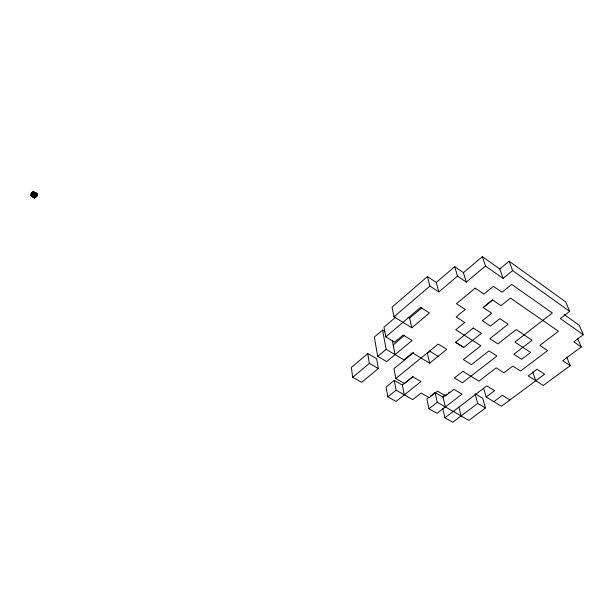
<?xml version="1.0" encoding="UTF-8"?>
<svg xmlns="http://www.w3.org/2000/svg" width="614" height="614" viewBox="0 0 614 614"><rect width="100%" height="100%" fill="white"/><g stroke="black" fill="none" stroke-linecap="round" stroke-linejoin="round"><path stroke-width="0.92" d="M37.477 194.799L37.347 195.736L37.538 194.116L33.371 191.775L32.749 192.082L33.164 192.028M35.865 196.342L36.548 196.718L35.865 196.342L36.333 195.597M36.026 194.715L36.31 195.16L36.633 193.97M34.99 196.626L35.382 196.142L35.812 197.017L36.203 196.534M36.717 194.661L36.855 194.162M37.032 193.479L36.771 193.97L37.032 193.479L33.371 191.775M35.812 197.017L36.671 195.789M37.408 195.052L37.132 194.607M37.063 194.861L37.538 194.116M34.461 198.069L34.937 197.317L34.461 198.069L34.184 197.624L35.267 197.071L35.059 196.38L34.714 197.125L35.382 196.142M34.691 195.751L34.338 195.551M34.568 196.68L34.837 196.188L34.568 196.68L35.267 197.071M32.365 195.521L33.34 196.787L33.064 197.286L33.402 196.104L33.824 196.987L34.891 195.505M34.399 194.868L34.668 195.313L35.136 194.569M34.108 197.869L34.591 197.125M34.246 194.431L35.282 195.014M34.914 196.879L35.059 196.38M35.213 195.267L35.482 194.768M33.064 193.41L34.43 193.748L34.376 194.438L34.775 193.94L35.267 194.577L36.011 194.27L36.08 193.08L34.837 192.305L33.885 193.801L33.263 193.164M35.067 197.324L35.405 196.572M35.412 195.014L35.827 194.96M36.157 193.771L36.08 193.08M36.786 194.415L36.218 194.024L36.556 193.272L36.418 193.771L34.691 192.804M35.466 196.825L35.735 196.334M33.064 197.286L33.34 196.787M32.726 197.102L33.402 196.104M34.177 194.684L33.432 194.983L33.9 194.239M34.607 192.113L34.338 192.612M33.739 196.288L33.471 196.787M33.824 196.987L33.333 196.35M34.768 196.434L34.138 195.797M34.069 196.05L34.538 195.306M34.33 195.122L34.798 194.385M32.765 195.029L33.033 195.467L32.611 194.584M32.542 194.838L32.864 193.656M32.788 193.909L32.442 193.709L33.118 192.719M32.496 195.528L32.212 195.083L31.544 196.073L31.89 196.273L33.555 194.047M33.271 197.04L32.58 196.657L32.212 195.083M32.711 195.712L32.435 196.211M33.041 192.965L33.463 192.911M33.394 193.164L33.939 192.167L33.532 192.666M31.045 195.436L31.191 194.937L31.191 195.881L32.266 194.392L31.467 195.382C33.655 196.518 29.441 195.467 31.168 194.5L31.521 194.692L30.846 195.689M31.644 193.755L30.953 194.308L31.644 194.692L31.92 194.201M31.744 193.326L31.467 192.88L32.419 192.328L32.074 192.136M32.289 193.272L31.467 192.88M31.191 195.881L31.168 194.5M31.398 195.628L31.544 195.129M31.644 194.692L31.099 193.809M31.89 196.273L31.613 195.82M31.291 193.563L31.498 194.254M31.398 193.126L31.997 192.382M30.953 194.308L32.012 192.827M32.35 192.581L32.818 191.829M30.7 195.244L31.099 194.745M31.122 195.183L31.521 194.692M31.544 196.073L32.143 195.329M36.218 194.024L36.487 193.525M36.364 194.469L36.702 193.717L37.469 194.362M36.548 196.718L37.416 195.49M436.308 282.425L454.713 266.699L457.499 276.139L438.833 291.949L436.308 282.425L427.467 276.561L392.039 307.146L393.996 316.809L411.794 327.799L429.447 313.002L420.613 307.376L385.784 336.879L394.641 342.182L403.168 335.037L412.124 340.478L386.659 361.608L377.694 356.396L374.34 337.055L382.553 330.048L384.947 331.491M393.996 316.809L429.907 286.07L427.467 276.561M395.969 316.901L383.965 327.155L385.784 336.879M367.771 353.572L351.323 367.487L352.712 377.334L361.692 382.33L378.331 368.515L376.651 358.714L367.771 353.572L369.359 363.373L378.331 368.515M411.794 327.799L409.661 318.136L421.995 307.698M482.328 256.652L485.482 266.023L466.287 282.11L463.416 272.654L482.328 256.652L499.765 268.993L503.089 278.388L512.59 270.582L509.136 261.234L499.765 268.993M352.712 377.334L369.359 363.373M377.694 356.396L386.114 349.328L382.553 330.048M393.19 344.868L404.158 335.681M413.736 352.497L393.95 368.745L395.807 378.531L404.434 383.474L412.746 376.781L420.974 381.563L396.061 401.449L387.81 396.867L386.076 387.043L394.242 380.404L402.4 385.062L404.319 394.856M395.807 378.531L438.173 344.07L446.769 349.381L429.646 363.166L412.439 352.85L403.928 359.842L386.114 349.328M483.226 307.56L492.574 299.962M430.184 351.177L427.39 353.449L429.646 363.166M402.4 385.062L413.13 376.42M387.81 396.867L396.076 390.205L394.242 380.404M429.056 397.212L426.814 398.962L428.971 408.732L437.076 413.314L462.02 394.134L453.93 389.36L445.557 395.861L437.521 391.187L429.224 397.68L421.081 393.014L412.731 399.607L396.076 390.205M430.544 396.045L435.019 392.538L443.047 397.189L445.373 406.936M442.602 396.774L444.812 395.055M443.047 397.189L446.785 394.288M448.281 393.129L449.77 391.97M428.971 408.732L437.268 402.293L435.019 392.538M509.136 261.234L565.724 301.942L569.692 311.344L560.306 318.566L583.3 334.707L573.798 341.829L581.228 346.964L562.731 360.694L570.168 365.66L543.236 385.492L528.217 375.921L537.073 369.29L544.633 374.179L501.477 406.215L486.158 397.028L483.625 388.232M437.268 402.293L468.866 420.398L485.459 407.972L477.715 403.398L452.794 422.225L444.935 417.789L486.779 385.899L494.592 390.65L486.158 397.028M493.886 401.663L502.313 395.347L509.896 399.96M34.637 196.434L35.205 196.818M30.769 194.991L31.337 195.382M33.793 192.666L35.865 193.824M429.554 351.085L438.15 356.32M408.072 317.139L409.661 318.136M455.626 342.244L463.816 347.386M429.907 286.07L438.833 291.949M457.499 276.139L466.287 282.11M454.713 266.699L463.416 272.654M485.482 266.023L503.089 278.388M564.074 314.514L579.278 325.274L583.3 334.707M512.59 270.582L569.692 311.344M577.636 338.36L581.228 346.964M566.753 357.018L570.168 365.66M532.737 372.03L535.784 380.741M485.459 407.972L482.719 398.294L475.044 393.712L477.715 403.398M458.865 407.105L461.106 415.947M442.771 408.602L444.935 417.789M392.346 340.54L395.078 354.623M475.182 288.15L456.455 303.684L465.251 309.471L456.164 316.931L464.729 322.473L455.757 329.764L480.862 345.759L463.34 359.612L471.445 364.616L488.951 350.909L496.933 355.997L462.396 382.791L454.375 377.986L462.856 371.347L478.935 381.125L496.166 367.878L503.979 372.782L512.774 366.082L520.557 371.04L547.627 350.594L539.883 345.421L558.479 331.253L510.449 298.089L501.009 305.688L492.474 299.901L483.134 307.499L491.676 313.209L482.351 320.715L490.517 326.08L499.819 318.651L508.131 324.207L489.803 338.698L497.877 343.917L516.182 329.588L532.123 340.233L513.864 354.27L521.662 359.313L530.642 352.467L514.854 342.082L552.362 312.986L511.685 284.42L502.029 292.272L493.418 286.331L483.947 294.106L475.182 288.15M473.294 328.014L455.481 342.359L463.67 347.501L481.46 333.302L473.294 328.014"/></g></svg>
